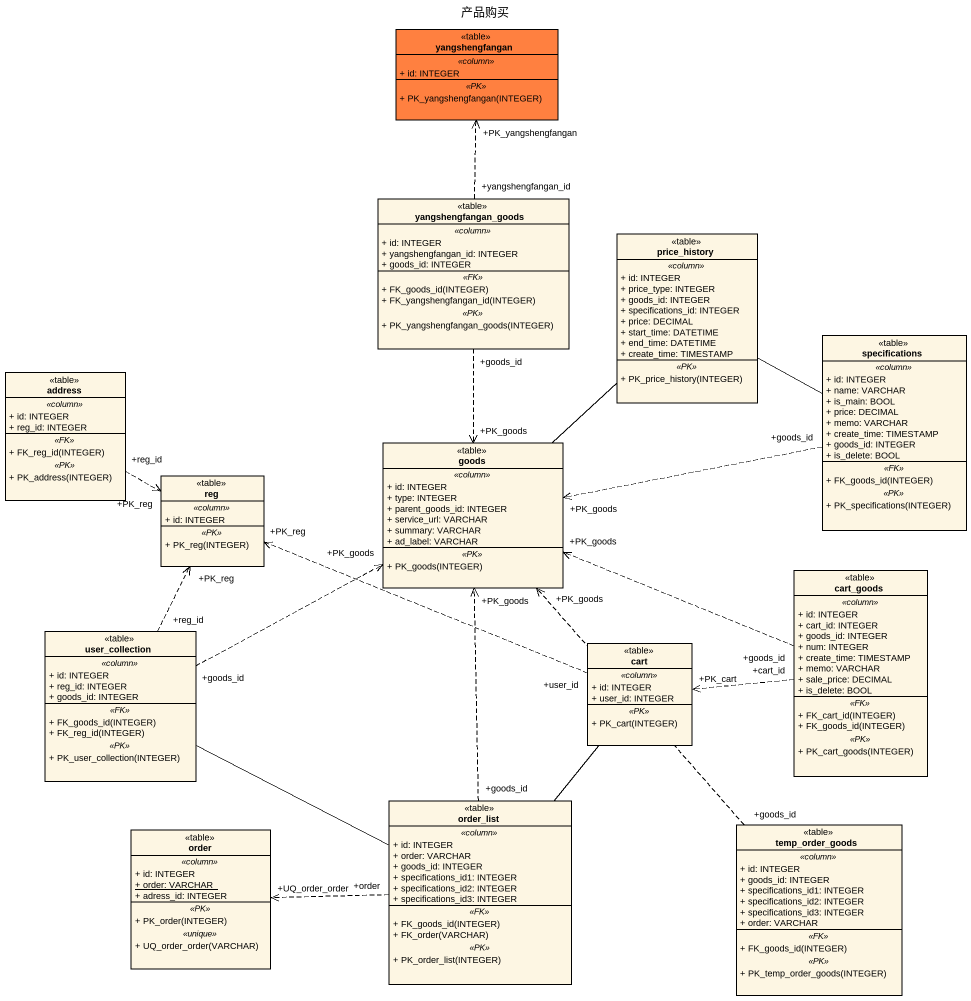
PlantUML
@startuml
title 产品购买
hide circle
hide empty members
skinparam classAttributeIconSize 0
class yangshengfangan <<table>> #FF8040 {
  .. <<column>> ..
  + id: INTEGER
  .. <<PK>> ..
  + PK_yangshengfangan(INTEGER)
}
class yangshengfangan_goods <<table>> {
  .. <<column>> ..
  + id: INTEGER
  + yangshengfangan_id: INTEGER
  + goods_id: INTEGER
  .. <<FK>> ..
  + FK_goods_id(INTEGER)
  + FK_yangshengfangan_id(INTEGER)
  .. <<PK>> ..
  + PK_yangshengfangan_goods(INTEGER)
}
class price_history <<table>> {
  .. <<column>> ..
  + id: INTEGER
  + price_type: INTEGER
  + goods_id: INTEGER
  + specifications_id: INTEGER
  + price: DECIMAL
  + start_time: DATETIME
  + end_time: DATETIME
  + create_time: TIMESTAMP
  .. <<PK>> ..
  + PK_price_history(INTEGER)
}
class specifications <<table>> {
  .. <<column>> ..
  + id: INTEGER
  + name: VARCHAR
  + is_main: BOOL
  + price: DECIMAL
  + memo: VARCHAR
  + create_time: TIMESTAMP
  + goods_id: INTEGER
  + is_delete: BOOL
  .. <<FK>> ..
  + FK_goods_id(INTEGER)
  .. <<PK>> ..
  + PK_specifications(INTEGER)
}
class address <<table>> {
  .. <<column>> ..
  + id: INTEGER
  + reg_id: INTEGER
  .. <<FK>> ..
  + FK_reg_id(INTEGER)
  .. <<PK>> ..
  + PK_address(INTEGER)
}
class goods <<table>> {
  .. <<column>> ..
  + id: INTEGER
  + type: INTEGER
  + parent_goods_id: INTEGER
  + service_url: VARCHAR
  + summary: VARCHAR
  + ad_label: VARCHAR
  .. <<PK>> ..
  + PK_goods(INTEGER)
}
class reg <<table>> {
  .. <<column>> ..
  + id: INTEGER
  .. <<PK>> ..
  + PK_reg(INTEGER)
}
class cart_goods <<table>> {
  .. <<column>> ..
  + id: INTEGER
  + cart_id: INTEGER
  + goods_id: INTEGER
  + num: INTEGER
  + create_time: TIMESTAMP
  + memo: VARCHAR
  + sale_price: DECIMAL
  + is_delete: BOOL
  .. <<FK>> ..
  + FK_cart_id(INTEGER)
  + FK_goods_id(INTEGER)
  .. <<PK>> ..
  + PK_cart_goods(INTEGER)
}
class user_collection <<table>> {
  .. <<column>> ..
  + id: INTEGER
  + reg_id: INTEGER
  + goods_id: INTEGER
  .. <<FK>> ..
  + FK_goods_id(INTEGER)
  + FK_reg_id(INTEGER)
  .. <<PK>> ..
  + PK_user_collection(INTEGER)
}
class cart <<table>> {
  .. <<column>> ..
  + id: INTEGER
  + user_id: INTEGER
  .. <<PK>> ..
  + PK_cart(INTEGER)
}
class order_list <<table>> {
  .. <<column>> ..
  + id: INTEGER
  + order: VARCHAR
  + goods_id: INTEGER
  + specifications_id1: INTEGER
  + specifications_id2: INTEGER
  + specifications_id3: INTEGER
  .. <<FK>> ..
  + FK_goods_id(INTEGER)
  + FK_order(VARCHAR)
  .. <<PK>> ..
  + PK_order_list(INTEGER)
}
class order <<table>> {
  .. <<column>> ..
  + id: INTEGER
  {static} + order: VARCHAR
  + adress_id: INTEGER
  .. <<PK>> ..
  + PK_order(INTEGER)
  .. <<unique>> ..
  + UQ_order_order(VARCHAR)
}
class temp_order_goods <<table>> {
  .. <<column>> ..
  + id: INTEGER
  + goods_id: INTEGER
  + specifications_id1: INTEGER
  + specifications_id2: INTEGER
  + specifications_id3: INTEGER
  + order: VARCHAR
  .. <<FK>> ..
  + FK_goods_id(INTEGER)
  .. <<PK>> ..
  + PK_temp_order_goods(INTEGER)
}
yangshengfangan_goods "+yangshengfangan_id" .up.> "+PK_yangshengfangan" yangshengfangan
yangshengfangan_goods "+goods_id" ..> "+PK_goods" goods
price_history -right- specifications
price_history -- goods
specifications "+goods_id" .left.> "+PK_goods" goods
address "+reg_id" .right.> "+PK_reg" reg
cart_goods "+goods_id" .left.> "+PK_goods" goods
cart_goods "+cart_id" .left.> "+PK_cart" cart
user_collection "+goods_id" .right.> "+PK_goods" goods
user_collection "+reg_id" .up.> "+PK_reg" reg
cart "+user_id" .left.> "+PK_reg" reg
order_list "+goods_id" .up.> "+PK_goods" goods
order_list -left- user_collection
order_list -up- cart
order_list "+order" .left.> "+UQ_order_order" order
temp_order_goods "+goods_id" .up.> "+PK_goods" goods
@enduml
